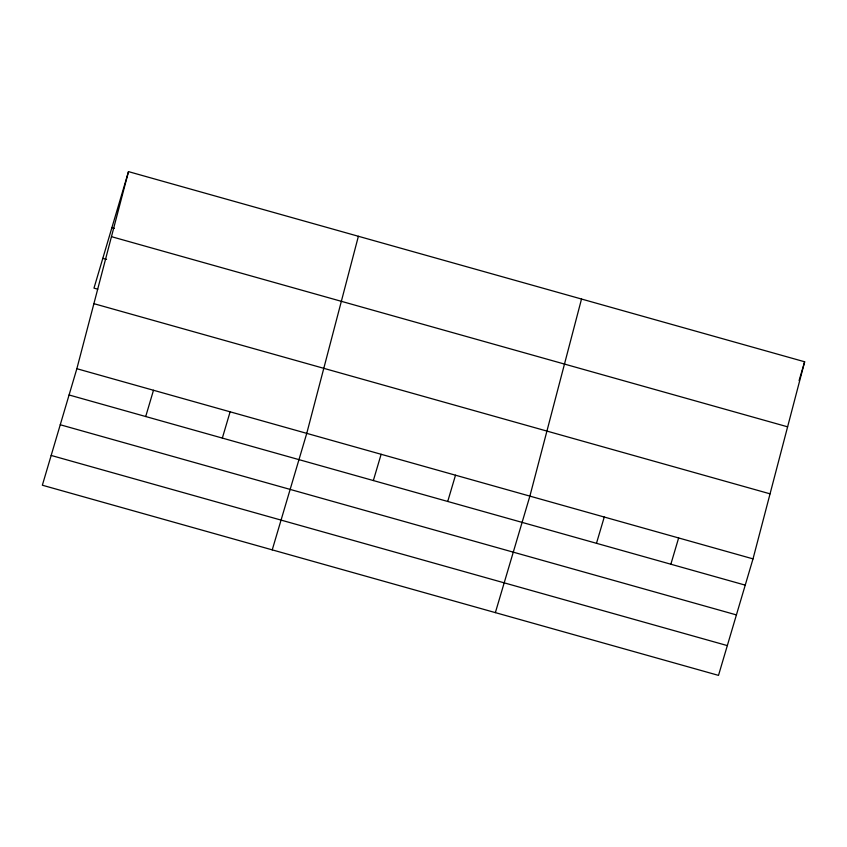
<?xml version="1.0" encoding="UTF-8"?>
<svg xmlns="http://www.w3.org/2000/svg" width="847" height="847" viewBox="0 0 847 847"><rect width="100%" height="100%" fill="white"/><g stroke="black" fill="none" stroke-linecap="round" stroke-linejoin="round"><path stroke-width="1.27" d="M76.855 368.71L128.5 171.623L804.65 361.785L753.015 558.872L718.5 675.377L42.35 485.215L76.855 368.71L753.015 558.872M358.387 236.281L306.752 433.368L272.236 549.872M581.518 299.033L529.883 496.12L495.368 612.625M128.5 171.623L93.985 288.128L97.754 289.187M145.705 416.533L153.487 390.266M222.338 438.079L230.119 411.811M373.347 480.545L381.129 454.288M447.724 501.466L455.506 475.199M596.479 543.298L604.26 517.041M670.856 564.218L678.638 537.951M799.092 380.547L804.65 361.785M111.899 227.674L114.409 228.372M111.455 236.662L787.604 426.824M102.815 258.346L106.574 259.404M93.901 303.671L770.05 493.833M69.083 394.977L745.233 585.139M60.264 424.76L736.414 614.911M51.169 455.442L727.319 645.594"/></g></svg>
